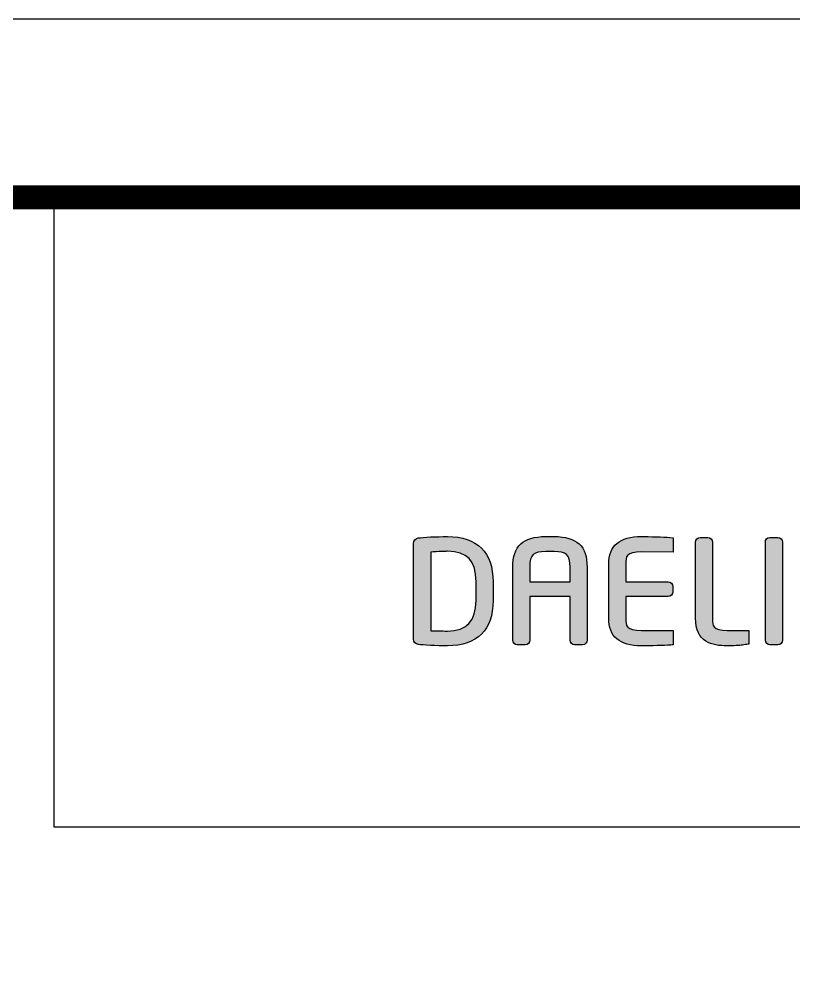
# Model space of a CAD drawing. Header units: millimetres. Extents: x 575 to 1226, y -855 to -378.
# Drawn here: x 1109.6 to 1157.8, y -438.1 to -378.5 of the extents above; entities that cross this region are included whole.
import ezdxf

# ---------------------------------------------------------------- set-up
doc = ezdxf.new("R2010")
doc.units = ezdxf.units.MM
doc.layers.add('레이어 1', color=7, linetype='Continuous')

msp = doc.modelspace()

# ---------------------------------------------------------------- hatches: boundary and pattern name
at = {"layer": '레이어 1'}
h = msp.add_hatch(color=5, dxfattribs=at)
h.dxf.hatch_style = 2
edge = h.paths.add_edge_path()
edge.add_spline(control_points=[(1138.056673, -414.6604521), (1138.056673, -415.935919), (1137.4747524, -416.5564559), (1136.2770137, -416.5564559), (1136.2770137, -416.5564559), (1135.457571, -416.541281), (1135.244009, -416.5375807), (1135.244009, -416.5375807), (1135.244009, -411.6471159), (1135.244009, -411.6471159), (1135.6684398, -411.6049712), (1136.2716121, -411.5978987), (1136.277605, -411.5978987), (1137.5078029, -411.5978987), (1138.056673, -412.1823409), (1138.056673, -413.4922163), (1138.056673, -413.4922163), (1138.056673, -414.6604521), (1138.056673, -414.6604521)], knot_values=[0, 0, 0, 0, 1, 1, 1, 2, 2, 2, 3, 3, 3, 4, 4, 4, 5, 5, 5, 6, 6, 6, 6], degree=3, periodic=0)
edge = h.paths.add_edge_path()
edge.add_spline(control_points=[(1136.2770137, -410.6792128), (1135.6121273, -410.6792128), (1134.7496013, -410.7200301), (1134.466753, -410.7655547), (1134.2898654, -410.795233), (1134.1764545, -410.9274428), (1134.1764545, -411.1021254), (1134.1764545, -411.1021254), (1134.1764545, -417.0515273), (1134.1764545, -417.0515273), (1134.1764545, -417.2346556), (1134.290945, -417.3635008), (1134.4753475, -417.3891127), (1134.7428646, -417.4336226), (1135.6025943, -417.4741042), (1136.2770137, -417.4741042), (1138.133562, -417.4741042), (1139.1144542, -416.500807), (1139.1144542, -414.6604521), (1139.1144542, -414.6604521), (1139.1144542, -413.4922163), (1139.1144542, -413.4922163), (1139.1144542, -411.6518691), (1138.133562, -410.6792128), (1136.2770137, -410.6792128)], knot_values=[0, 0, 0, 0, 1, 1, 1, 2, 2, 2, 3, 3, 3, 4, 4, 4, 5, 5, 5, 6, 6, 6, 7, 7, 7, 8, 8, 8, 8], degree=3, periodic=0)
h = msp.add_hatch(color=5, dxfattribs=at)
h.dxf.hatch_style = 2
edge = h.paths.add_edge_path()
edge.add_spline(control_points=[(1143.902544, -413.485121), (1143.902544, -413.485121), (1141.3991374, -413.485121), (1141.3991374, -413.485121), (1141.3991374, -413.3920653), (1141.3991374, -412.5924284), (1141.3991374, -412.5924284), (1141.3991374, -411.7577269), (1141.6472644, -411.6161025), (1142.3916645, -411.6161025), (1142.3916645, -411.6161025), (1142.9107685, -411.6161025), (1142.9107685, -411.6161025), (1143.654745, -411.6161025), (1143.902544, -411.7577269), (1143.902544, -412.5924284), (1143.902544, -412.5924284), (1143.902544, -413.3920653), (1143.902544, -413.485121)], knot_values=[0, 0, 0, 0, 1, 1, 1, 2, 2, 2, 3, 3, 3, 4, 4, 4, 5, 5, 5, 6, 6, 6, 6], degree=3, periodic=0)
edge = h.paths.add_edge_path()
edge.add_spline(control_points=[(1142.9107685, -410.6792128), (1142.9107685, -410.6792128), (1142.3916645, -410.6792128), (1142.3916645, -410.6792128), (1140.9735355, -410.6792128), (1140.3412647, -411.2690794), (1140.3412647, -412.5924284), (1140.3412647, -412.5924284), (1140.3412647, -417.119673), (1140.3412647, -417.119673), (1140.3412647, -417.2788527), (1140.4706134, -417.4137251), (1140.6232891, -417.4137251), (1140.6232891, -417.4137251), (1141.1185436, -417.4137251), (1141.1185436, -417.4137251), (1141.2940807, -417.4137251), (1141.3991374, -417.2646773), (1141.3991374, -417.119673), (1141.3991374, -417.119673), (1141.3991374, -414.5181258), (1141.3991374, -414.416609), (1141.3991374, -414.416609), (1143.902544, -414.416609), (1143.902544, -414.416609), (1143.902544, -414.5181258), (1143.902544, -417.119673), (1143.902544, -417.119673), (1143.902544, -417.2818663), (1144.0304393, -417.4137251), (1144.1880207, -417.4137251), (1144.1880207, -417.4137251), (1144.6771984, -417.4137251), (1144.6771984, -417.4137251), (1144.8486957, -417.4137251), (1144.9641056, -417.2616255), (1144.9641056, -417.119673), (1144.9641056, -417.119673), (1144.9641056, -412.5924284), (1144.9641056, -412.5924284), (1144.9641056, -411.2690794), (1144.330595, -410.6792128), (1142.9107685, -410.6792128)], knot_values=[0, 0, 0, 0, 1, 1, 1, 2, 2, 2, 3, 3, 3, 4, 4, 4, 5, 5, 5, 6, 6, 6, 7, 7, 7, 8, 8, 8, 9, 9, 9, 10, 10, 10, 11, 11, 11, 12, 12, 12, 13, 13, 13, 14, 14, 14, 14], degree=3, periodic=0)
h = msp.add_hatch(color=5, dxfattribs=at)
h.dxf.hatch_style = 2
edge = h.paths.add_edge_path()
edge.add_spline(control_points=[(1146.3094768, -412.4093153), (1146.3094768, -412.4093153), (1146.3094768, -415.742018), (1146.3094768, -415.742018), (1146.3094768, -416.9078658), (1146.9753818, -417.4741042), (1148.3456172, -417.4741042), (1148.950468, -417.4741042), (1149.7736949, -417.4629881), (1150.1028537, -417.4322798), (1150.0981235, -417.4322798), (1150.2624568, -417.4164336), (1150.2624568, -417.4164336), (1150.2624568, -417.4164336), (1150.3100109, -417.411711), (1150.3100109, -417.411711), (1150.3100109, -417.411711), (1150.3100109, -416.5200255), (1150.3100109, -416.5200255), (1150.3100109, -416.5200255), (1148.3531322, -416.5200255), (1148.3531322, -416.5200255), (1147.3727321, -416.5200255), (1147.3727321, -416.2434905), (1147.3727321, -415.742018), (1147.3727321, -415.742018), (1147.3727321, -414.5069869), (1147.3727321, -414.4105284), (1147.4734821, -414.4105284), (1150.0031909, -414.4105284), (1150.0031909, -414.4105284), (1150.1688671, -414.4105284), (1150.3038463, -414.2790129), (1150.3038463, -414.1171401), (1150.3038463, -414.1171401), (1150.3038463, -413.7866347), (1150.3038463, -413.7866347), (1150.3038463, -413.6237471), (1150.1688671, -413.4918807), (1150.0031909, -413.4918807), (1150.0031909, -413.4918807), (1147.4734821, -413.4918807), (1147.3727321, -413.4918807), (1147.3727321, -413.3961012), (1147.3727321, -412.4093153), (1147.3727321, -412.4093153), (1147.3727321, -411.908499), (1147.3727321, -411.6326201), (1148.3531322, -411.6326201), (1148.3531322, -411.6326201), (1150.3092479, -411.6403868), (1150.3092479, -411.6403868), (1150.3092479, -411.6403868), (1150.3092479, -410.7540877), (1150.3092479, -410.7540877), (1150.3092479, -410.7540877), (1150.1017551, -410.7318327), (1150.1017551, -410.7318327), (1149.7168712, -410.6970961), (1148.8344707, -410.6792128), (1148.3456172, -410.6792128), (1146.9753818, -410.6792128), (1146.3094768, -411.2447798), (1146.3094768, -412.4093153)], knot_values=[0, 0, 0, 0, 1, 1, 1, 2, 2, 2, 3, 3, 3, 4, 4, 4, 5, 5, 5, 6, 6, 6, 7, 7, 7, 8, 8, 8, 9, 9, 9, 10, 10, 10, 11, 11, 11, 12, 12, 12, 13, 13, 13, 14, 14, 14, 15, 15, 15, 16, 16, 16, 17, 17, 17, 18, 18, 18, 19, 19, 19, 20, 20, 20, 21, 21, 21, 21], degree=3, periodic=0)
h = msp.add_hatch(color=5, dxfattribs=at)
h.dxf.hatch_style = 2
edge = h.paths.add_edge_path()
edge.add_spline(control_points=[(1152.0088863, -410.7396071), (1151.8451595, -410.7396071), (1151.7063884, -410.8748457), (1151.7063884, -411.0353453), (1151.7063884, -411.0353453), (1151.7063884, -415.742018), (1151.7063884, -415.742018), (1151.7063884, -417.2768157), (1152.7538814, -417.4741042), (1153.6657924, -417.4741042), (1154.3348941, -417.4741042), (1154.5065593, -417.445761), (1154.7046794, -417.4127181), (1154.7046794, -417.4127181), (1154.8202037, -417.394522), (1154.8202037, -417.394522), (1154.81851, -417.3951933), (1154.9731388, -417.3759749), (1154.9731388, -417.3759749), (1154.9731388, -417.3759749), (1155.0190143, -417.3698943), (1155.0190143, -417.3698943), (1155.0190143, -417.3698943), (1155.0190143, -416.5200255), (1155.0190143, -416.5200255), (1155.0190143, -416.5200255), (1153.6759128, -416.5200255), (1153.6759128, -416.5200255), (1152.7673625, -416.5200255), (1152.7673625, -416.1770537), (1152.7673625, -415.8441908), (1152.7673625, -415.8441908), (1152.7673625, -411.0353453), (1152.7673625, -411.0353453), (1152.7673625, -410.8748457), (1152.6297626, -410.7396071), (1152.4665355, -410.7396071), (1152.4665355, -410.7396071), (1152.0088863, -410.7396071), (1152.0088863, -410.7396071)], knot_values=[0, 0, 0, 0, 1, 1, 1, 2, 2, 2, 3, 3, 3, 4, 4, 4, 5, 5, 5, 6, 6, 6, 7, 7, 7, 8, 8, 8, 9, 9, 9, 10, 10, 10, 11, 11, 11, 12, 12, 12, 13, 13, 13, 13], degree=3, periodic=0)
h = msp.add_hatch(color=5, dxfattribs=at)
h.dxf.hatch_style = 2
edge = h.paths.add_edge_path()
edge.add_spline(control_points=[(1156.3320827, -410.7396071), (1156.1553668, -410.7396071), (1156.0498104, -410.8856184), (1156.0498104, -411.0265944), (1156.0498104, -411.0265944), (1156.0498104, -417.119673), (1156.0498104, -417.119673), (1156.0498104, -417.2818663), (1156.1766262, -417.4137251), (1156.3320827, -417.4137251), (1156.3320827, -417.4137251), (1156.8264827, -417.4137251), (1156.8264827, -417.4137251), (1157.0035457, -417.4137251), (1157.10927, -417.2646773), (1157.10927, -417.119673), (1157.10927, -417.119673), (1157.10927, -411.0265944), (1157.10927, -411.0265944), (1157.10927, -410.8657134), (1156.9853496, -410.7396071), (1156.8264827, -410.7396071), (1156.8264827, -410.7396071), (1156.3320827, -410.7396071), (1156.3320827, -410.7396071)], knot_values=[0, 0, 0, 0, 1, 1, 1, 2, 2, 2, 3, 3, 3, 4, 4, 4, 5, 5, 5, 6, 6, 6, 7, 7, 7, 8, 8, 8, 8], degree=3, periodic=0)

# ---------------------------------------------------------------- linework, layer by layer
at = {"color": 5, "ltscale": 0.5}
msp.add_line((1111.8152255, -428.7622588), (1111.8152255, -389.5750182), dxfattribs=at)
at = {"color": 5, "ltscale": 40}
msp.add_line((1215.858324, -428.7622588), (1111.8152255, -428.7622588), dxfattribs=at)
at = {"ltscale": 0.5}
msp.add_lwpolyline([(575.3900089, -855.4998305), (1226.3900089, -855.4998305), (1226.3900089, -378.4998305), (575.3900089, -378.4998305)], close=True, dxfattribs=at)
at = {"color": 5, "linetype": 'ByBlock', "lineweight": 200, "const_width": 1.5}
msp.add_lwpolyline([(585.8582019, -835.0751097), (1215.8582019, -835.0751097), (1215.8582019, -389.5751097), (585.8582019, -389.5751097)], close=True, dxfattribs=at)
at = {"layer": '레이어 1', "color": 5}
for points, knots in [([(1136.2770137, -410.6792128), (1135.6121273, -410.6792128), (1134.7496013, -410.7200301), (1134.466753, -410.7655547), (1134.2898654, -410.795233), (1134.1764545, -410.9274428), (1134.1764545, -411.1021254), (1134.1764545, -411.1021254), (1134.1764545, -417.0515273), (1134.1764545, -417.0515273), (1134.1764545, -417.2346556), (1134.290945, -417.3635008), (1134.4753475, -417.3891127), (1134.7428646, -417.4336226), (1135.6025943, -417.4741042), (1136.2770137, -417.4741042), (1138.133562, -417.4741042), (1139.1144542, -416.500807), (1139.1144542, -414.6604521), (1139.1144542, -414.6604521), (1139.1144542, -413.4922163), (1139.1144542, -413.4922163), (1139.1144542, -411.6518691), (1138.133562, -410.6792128), (1136.2770137, -410.6792128)], [0, 0, 0, 0, 1, 1, 1, 2, 2, 2, 3, 3, 3, 4, 4, 4, 5, 5, 5, 6, 6, 6, 7, 7, 7, 8, 8, 8, 8]), ([(1142.9107685, -410.6792128), (1142.9107685, -410.6792128), (1142.3916645, -410.6792128), (1142.3916645, -410.6792128), (1140.9735355, -410.6792128), (1140.3412647, -411.2690794), (1140.3412647, -412.5924284), (1140.3412647, -412.5924284), (1140.3412647, -417.119673), (1140.3412647, -417.119673), (1140.3412647, -417.2788527), (1140.4706134, -417.4137251), (1140.6232891, -417.4137251), (1140.6232891, -417.4137251), (1141.1185436, -417.4137251), (1141.1185436, -417.4137251), (1141.2940807, -417.4137251), (1141.3991374, -417.2646773), (1141.3991374, -417.119673), (1141.3991374, -417.119673), (1141.3991374, -414.5181258), (1141.3991374, -414.416609), (1141.3991374, -414.416609), (1143.902544, -414.416609), (1143.902544, -414.416609), (1143.902544, -414.5181258), (1143.902544, -417.119673), (1143.902544, -417.119673), (1143.902544, -417.2818663), (1144.0304393, -417.4137251), (1144.1880207, -417.4137251), (1144.1880207, -417.4137251), (1144.6771984, -417.4137251), (1144.6771984, -417.4137251), (1144.8486957, -417.4137251), (1144.9641056, -417.2616255), (1144.9641056, -417.119673), (1144.9641056, -417.119673), (1144.9641056, -412.5924284), (1144.9641056, -412.5924284), (1144.9641056, -411.2690794), (1144.330595, -410.6792128), (1142.9107685, -410.6792128)], [0, 0, 0, 0, 1, 1, 1, 2, 2, 2, 3, 3, 3, 4, 4, 4, 5, 5, 5, 6, 6, 6, 7, 7, 7, 8, 8, 8, 9, 9, 9, 10, 10, 10, 11, 11, 11, 12, 12, 12, 13, 13, 13, 14, 14, 14, 14]), ([(1146.3094768, -412.4093153), (1146.3094768, -412.4093153), (1146.3094768, -415.742018), (1146.3094768, -415.742018), (1146.3094768, -416.9078658), (1146.9753818, -417.4741042), (1148.3456172, -417.4741042), (1148.950468, -417.4741042), (1149.7736949, -417.4629881), (1150.1028537, -417.4322798), (1150.0981235, -417.4322798), (1150.2624568, -417.4164336), (1150.2624568, -417.4164336), (1150.2624568, -417.4164336), (1150.3100109, -417.411711), (1150.3100109, -417.411711), (1150.3100109, -417.411711), (1150.3100109, -416.5200255), (1150.3100109, -416.5200255), (1150.3100109, -416.5200255), (1148.3531322, -416.5200255), (1148.3531322, -416.5200255), (1147.3727321, -416.5200255), (1147.3727321, -416.2434905), (1147.3727321, -415.742018), (1147.3727321, -415.742018), (1147.3727321, -414.5069869), (1147.3727321, -414.4105284), (1147.4734821, -414.4105284), (1150.0031909, -414.4105284), (1150.0031909, -414.4105284), (1150.1688671, -414.4105284), (1150.3038463, -414.2790129), (1150.3038463, -414.1171401), (1150.3038463, -414.1171401), (1150.3038463, -413.7866347), (1150.3038463, -413.7866347), (1150.3038463, -413.6237471), (1150.1688671, -413.4918807), (1150.0031909, -413.4918807), (1150.0031909, -413.4918807), (1147.4734821, -413.4918807), (1147.3727321, -413.4918807), (1147.3727321, -413.3961012), (1147.3727321, -412.4093153), (1147.3727321, -412.4093153), (1147.3727321, -411.908499), (1147.3727321, -411.6326201), (1148.3531322, -411.6326201), (1148.3531322, -411.6326201), (1150.3092479, -411.6403868), (1150.3092479, -411.6403868), (1150.3092479, -411.6403868), (1150.3092479, -410.7540877), (1150.3092479, -410.7540877), (1150.3092479, -410.7540877), (1150.1017551, -410.7318327), (1150.1017551, -410.7318327), (1149.7168712, -410.6970961), (1148.8344707, -410.6792128), (1148.3456172, -410.6792128), (1146.9753818, -410.6792128), (1146.3094768, -411.2447798), (1146.3094768, -412.4093153)], [0, 0, 0, 0, 1, 1, 1, 2, 2, 2, 3, 3, 3, 4, 4, 4, 5, 5, 5, 6, 6, 6, 7, 7, 7, 8, 8, 8, 9, 9, 9, 10, 10, 10, 11, 11, 11, 12, 12, 12, 13, 13, 13, 14, 14, 14, 15, 15, 15, 16, 16, 16, 17, 17, 17, 18, 18, 18, 19, 19, 19, 20, 20, 20, 21, 21, 21, 21]), ([(1152.0088863, -410.7396071), (1151.8451595, -410.7396071), (1151.7063884, -410.8748457), (1151.7063884, -411.0353453), (1151.7063884, -411.0353453), (1151.7063884, -415.742018), (1151.7063884, -415.742018), (1151.7063884, -417.2768157), (1152.7538814, -417.4741042), (1153.6657924, -417.4741042), (1154.3348941, -417.4741042), (1154.5065593, -417.445761), (1154.7046794, -417.4127181), (1154.7046794, -417.4127181), (1154.8202037, -417.394522), (1154.8202037, -417.394522), (1154.81851, -417.3951933), (1154.9731388, -417.3759749), (1154.9731388, -417.3759749), (1154.9731388, -417.3759749), (1155.0190143, -417.3698943), (1155.0190143, -417.3698943), (1155.0190143, -417.3698943), (1155.0190143, -416.5200255), (1155.0190143, -416.5200255), (1155.0190143, -416.5200255), (1153.6759128, -416.5200255), (1153.6759128, -416.5200255), (1152.7673625, -416.5200255), (1152.7673625, -416.1770537), (1152.7673625, -415.8441908), (1152.7673625, -415.8441908), (1152.7673625, -411.0353453), (1152.7673625, -411.0353453), (1152.7673625, -410.8748457), (1152.6297626, -410.7396071), (1152.4665355, -410.7396071), (1152.4665355, -410.7396071), (1152.0088863, -410.7396071), (1152.0088863, -410.7396071)], [0, 0, 0, 0, 1, 1, 1, 2, 2, 2, 3, 3, 3, 4, 4, 4, 5, 5, 5, 6, 6, 6, 7, 7, 7, 8, 8, 8, 9, 9, 9, 10, 10, 10, 11, 11, 11, 12, 12, 12, 13, 13, 13, 13]), ([(1156.3320827, -410.7396071), (1156.1553668, -410.7396071), (1156.0498104, -410.8856184), (1156.0498104, -411.0265944), (1156.0498104, -411.0265944), (1156.0498104, -417.119673), (1156.0498104, -417.119673), (1156.0498104, -417.2818663), (1156.1766262, -417.4137251), (1156.3320827, -417.4137251), (1156.3320827, -417.4137251), (1156.8264827, -417.4137251), (1156.8264827, -417.4137251), (1157.0035457, -417.4137251), (1157.10927, -417.2646773), (1157.10927, -417.119673), (1157.10927, -417.119673), (1157.10927, -411.0265944), (1157.10927, -411.0265944), (1157.10927, -410.8657134), (1156.9853496, -410.7396071), (1156.8264827, -410.7396071), (1156.8264827, -410.7396071), (1156.3320827, -410.7396071), (1156.3320827, -410.7396071)], [0, 0, 0, 0, 1, 1, 1, 2, 2, 2, 3, 3, 3, 4, 4, 4, 5, 5, 5, 6, 6, 6, 7, 7, 7, 8, 8, 8, 8]), ([(1138.056673, -414.6604521), (1138.056673, -415.935919), (1137.4747524, -416.5564559), (1136.2770137, -416.5564559), (1136.2770137, -416.5564559), (1135.457571, -416.541281), (1135.244009, -416.5375807), (1135.244009, -416.5375807), (1135.244009, -411.6471159), (1135.244009, -411.6471159), (1135.6684398, -411.6049712), (1136.2716121, -411.5978987), (1136.277605, -411.5978987), (1137.5078029, -411.5978987), (1138.056673, -412.1823409), (1138.056673, -413.4922163), (1138.056673, -413.4922163), (1138.056673, -414.6604521), (1138.056673, -414.6604521)], [0, 0, 0, 0, 1, 1, 1, 2, 2, 2, 3, 3, 3, 4, 4, 4, 5, 5, 5, 6, 6, 6, 6]), ([(1143.902544, -413.485121), (1143.902544, -413.485121), (1141.3991374, -413.485121), (1141.3991374, -413.485121), (1141.3991374, -413.3920653), (1141.3991374, -412.5924284), (1141.3991374, -412.5924284), (1141.3991374, -411.7577269), (1141.6472644, -411.6161025), (1142.3916645, -411.6161025), (1142.3916645, -411.6161025), (1142.9107685, -411.6161025), (1142.9107685, -411.6161025), (1143.654745, -411.6161025), (1143.902544, -411.7577269), (1143.902544, -412.5924284), (1143.902544, -412.5924284), (1143.902544, -413.3920653), (1143.902544, -413.485121)], [0, 0, 0, 0, 1, 1, 1, 2, 2, 2, 3, 3, 3, 4, 4, 4, 5, 5, 5, 6, 6, 6, 6])]:
    msp.add_open_spline(points, degree=3, knots=knots, dxfattribs=at)

doc.saveas('drawing.dxf')
